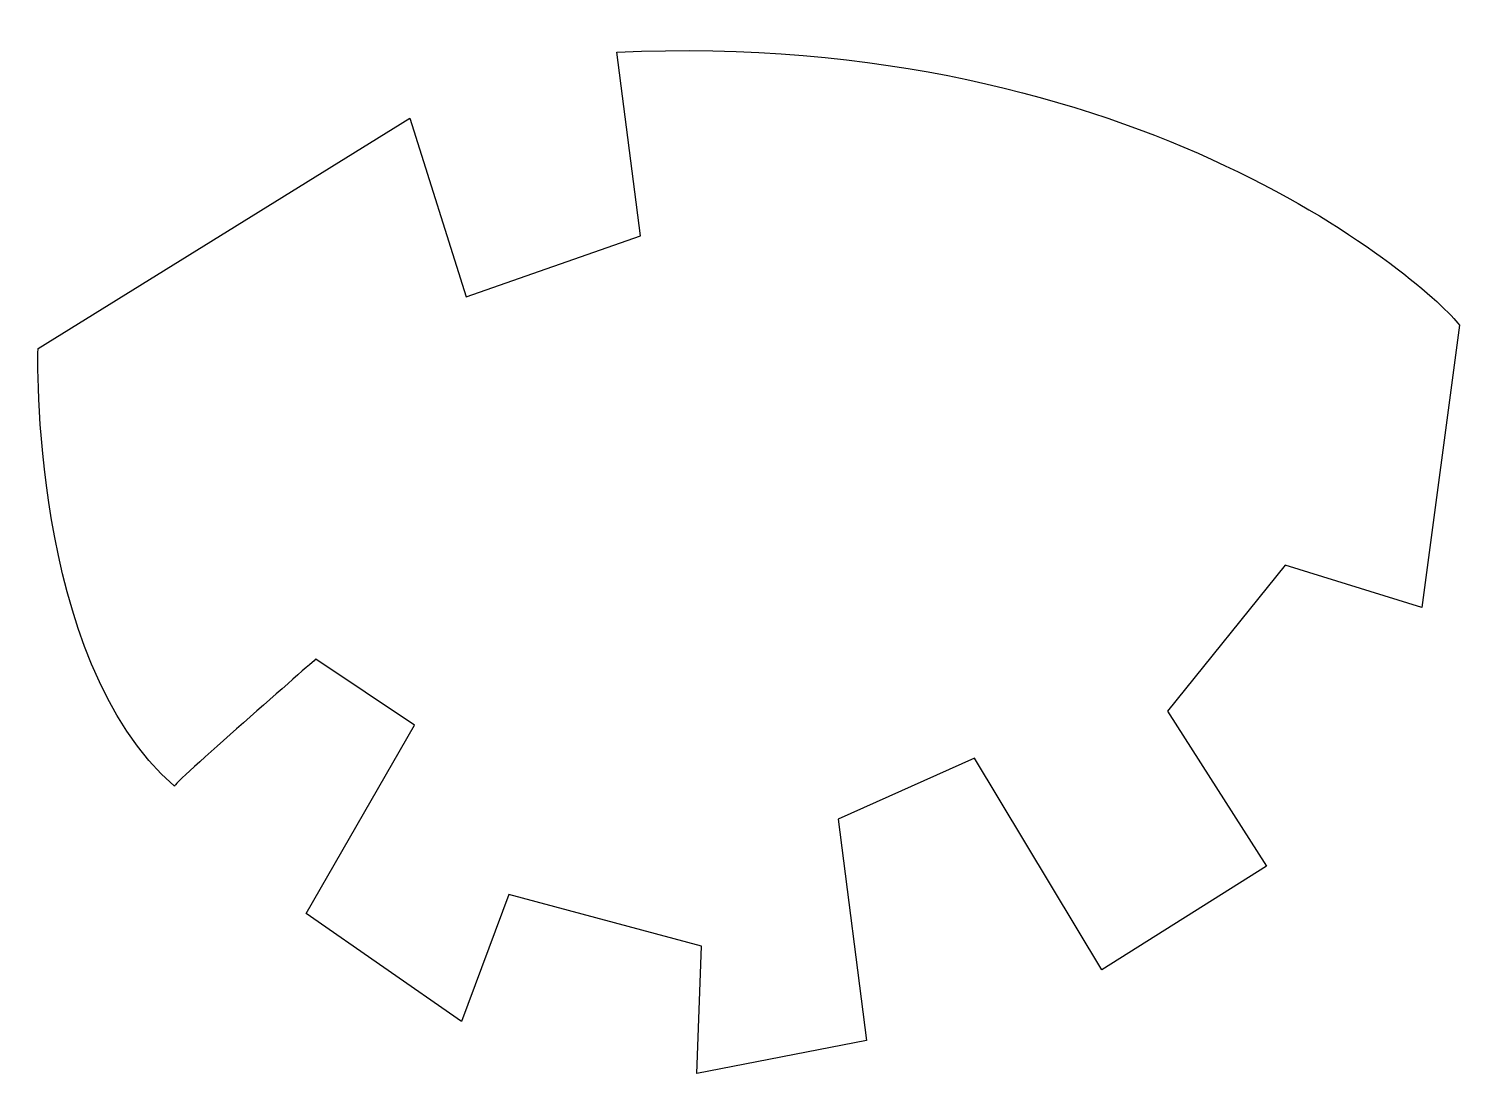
# Model space of a CAD drawing. Header units: centimetres. Extents: x -5.01 to 4.94, y -3.56 to 3.71.
import ezdxf

# ---------------------------------------------------------------- set-up
doc = ezdxf.new("R2010")
doc.units = ezdxf.units.CM
doc.header["$MEASUREMENT"] = 0
doc.layers.add('Camada 1', color=7, linetype='Continuous')

msp = doc.modelspace()

# ---------------------------------------------------------------- linework, layer by layer
at = {"layer": 'Camada 1'}
msp.add_open_spline([(-2.35622, 3.08775), (-2.35622, 3.08775), (-4.94186, 1.4839), (-4.94186, 1.4839), (-4.94186, 1.4839), (-4.94186, 1.4839), (-5.00748, -0.67629), (-3.99275, -1.56003), (-3.99275, -1.56003), (-4.02543, -1.56003), (-3.01083, -0.6763), (-3.01083, -0.6763), (-3.01083, -0.6763), (-3.01083, -0.6763), (-2.32342, -1.13443), (-2.32342, -1.13443), (-2.32342, -1.13443), (-2.32342, -1.13443), (-3.07631, -2.44368), (-3.07631, -2.44368), (-3.07631, -2.44368), (-3.07631, -2.44368), (-1.9961, -3.19658), (-1.9961, -3.19658), (-1.9961, -3.19658), (-1.9961, -3.19658), (-1.66878, -2.31271), (-1.66878, -2.31271), (-1.66878, -2.31271), (-1.66878, -2.31271), (-0.32687, -2.67281), (-0.32687, -2.67281), (-0.32687, -2.67281), (-0.32687, -2.67281), (-0.35968, -3.55654), (-0.35968, -3.55654), (-0.35968, -3.55654), (-0.35968, -3.55654), (0.81869, -3.32741), (0.81869, -3.32741), (0.81869, -3.32741), (0.81869, -3.32741), (0.62224, -1.78902), (0.62224, -1.78902), (0.62224, -1.78902), (0.62224, -1.78902), (1.57149, -1.36357), (1.57149, -1.36357), (1.57149, -1.36357), (1.57149, -1.36357), (2.45522, -2.83645), (2.45522, -2.83645), (2.45522, -2.83645), (2.45522, -2.83645), (3.60081, -2.11633), (3.60081, -2.11633), (3.60081, -2.11633), (3.60081, -2.11633), (2.9134, -1.03625), (2.9134, -1.03625), (2.9134, -1.03625), (2.9134, -1.03625), (3.73168, -0.02163), (3.73168, -0.02163), (3.73168, -0.02163), (3.73168, -0.02163), (4.68093, -0.31614), (4.68093, -0.31614), (4.68093, -0.31614), (4.68093, -0.31614), (4.94276, 1.64757), (4.94276, 1.64757), (4.94276, 1.64757), (4.74628, 1.90951), (2.74989, 3.70971), (-0.91599, 3.54606), (-0.91599, 3.54606), (-0.91599, 3.54606), (-0.75232, 2.2695), (-0.75232, 2.2695), (-0.75232, 2.2695), (-0.75232, 2.2695), (-1.9634, 1.84402), (-1.9634, 1.84402), (-1.9634, 1.84402), (-1.9634, 1.84402), (-2.35622, 3.08775), (-2.35622, 3.08775)], degree=3, knots=[0, 0, 0, 0, 0.0434783, 0.0434783, 0.0434783, 0.0434783, 0.0869565, 0.0869565, 0.0869565, 0.0869565, 0.1304348, 0.1304348, 0.1304348, 0.1304348, 0.173913, 0.173913, 0.173913, 0.173913, 0.2173913, 0.2173913, 0.2173913, 0.2173913, 0.2608696, 0.2608696, 0.2608696, 0.2608696, 0.3043478, 0.3043478, 0.3043478, 0.3043478, 0.3478261, 0.3478261, 0.3478261, 0.3478261, 0.3913043, 0.3913043, 0.3913043, 0.3913043, 0.4347826, 0.4347826, 0.4347826, 0.4347826, 0.4782609, 0.4782609, 0.4782609, 0.4782609, 0.5217391, 0.5217391, 0.5217391, 0.5217391, 0.5652174, 0.5652174, 0.5652174, 0.5652174, 0.6086957, 0.6086957, 0.6086957, 0.6086957, 0.6521739, 0.6521739, 0.6521739, 0.6521739, 0.6956522, 0.6956522, 0.6956522, 0.6956522, 0.7391304, 0.7391304, 0.7391304, 0.7391304, 0.7826087, 0.7826087, 0.7826087, 0.7826087, 0.826087, 0.826087, 0.826087, 0.826087, 0.8695652, 0.8695652, 0.8695652, 0.8695652, 0.9130435, 0.9130435, 0.9130435, 0.9130435, 1, 1, 1, 1], dxfattribs=at)

doc.saveas('drawing.dxf')
